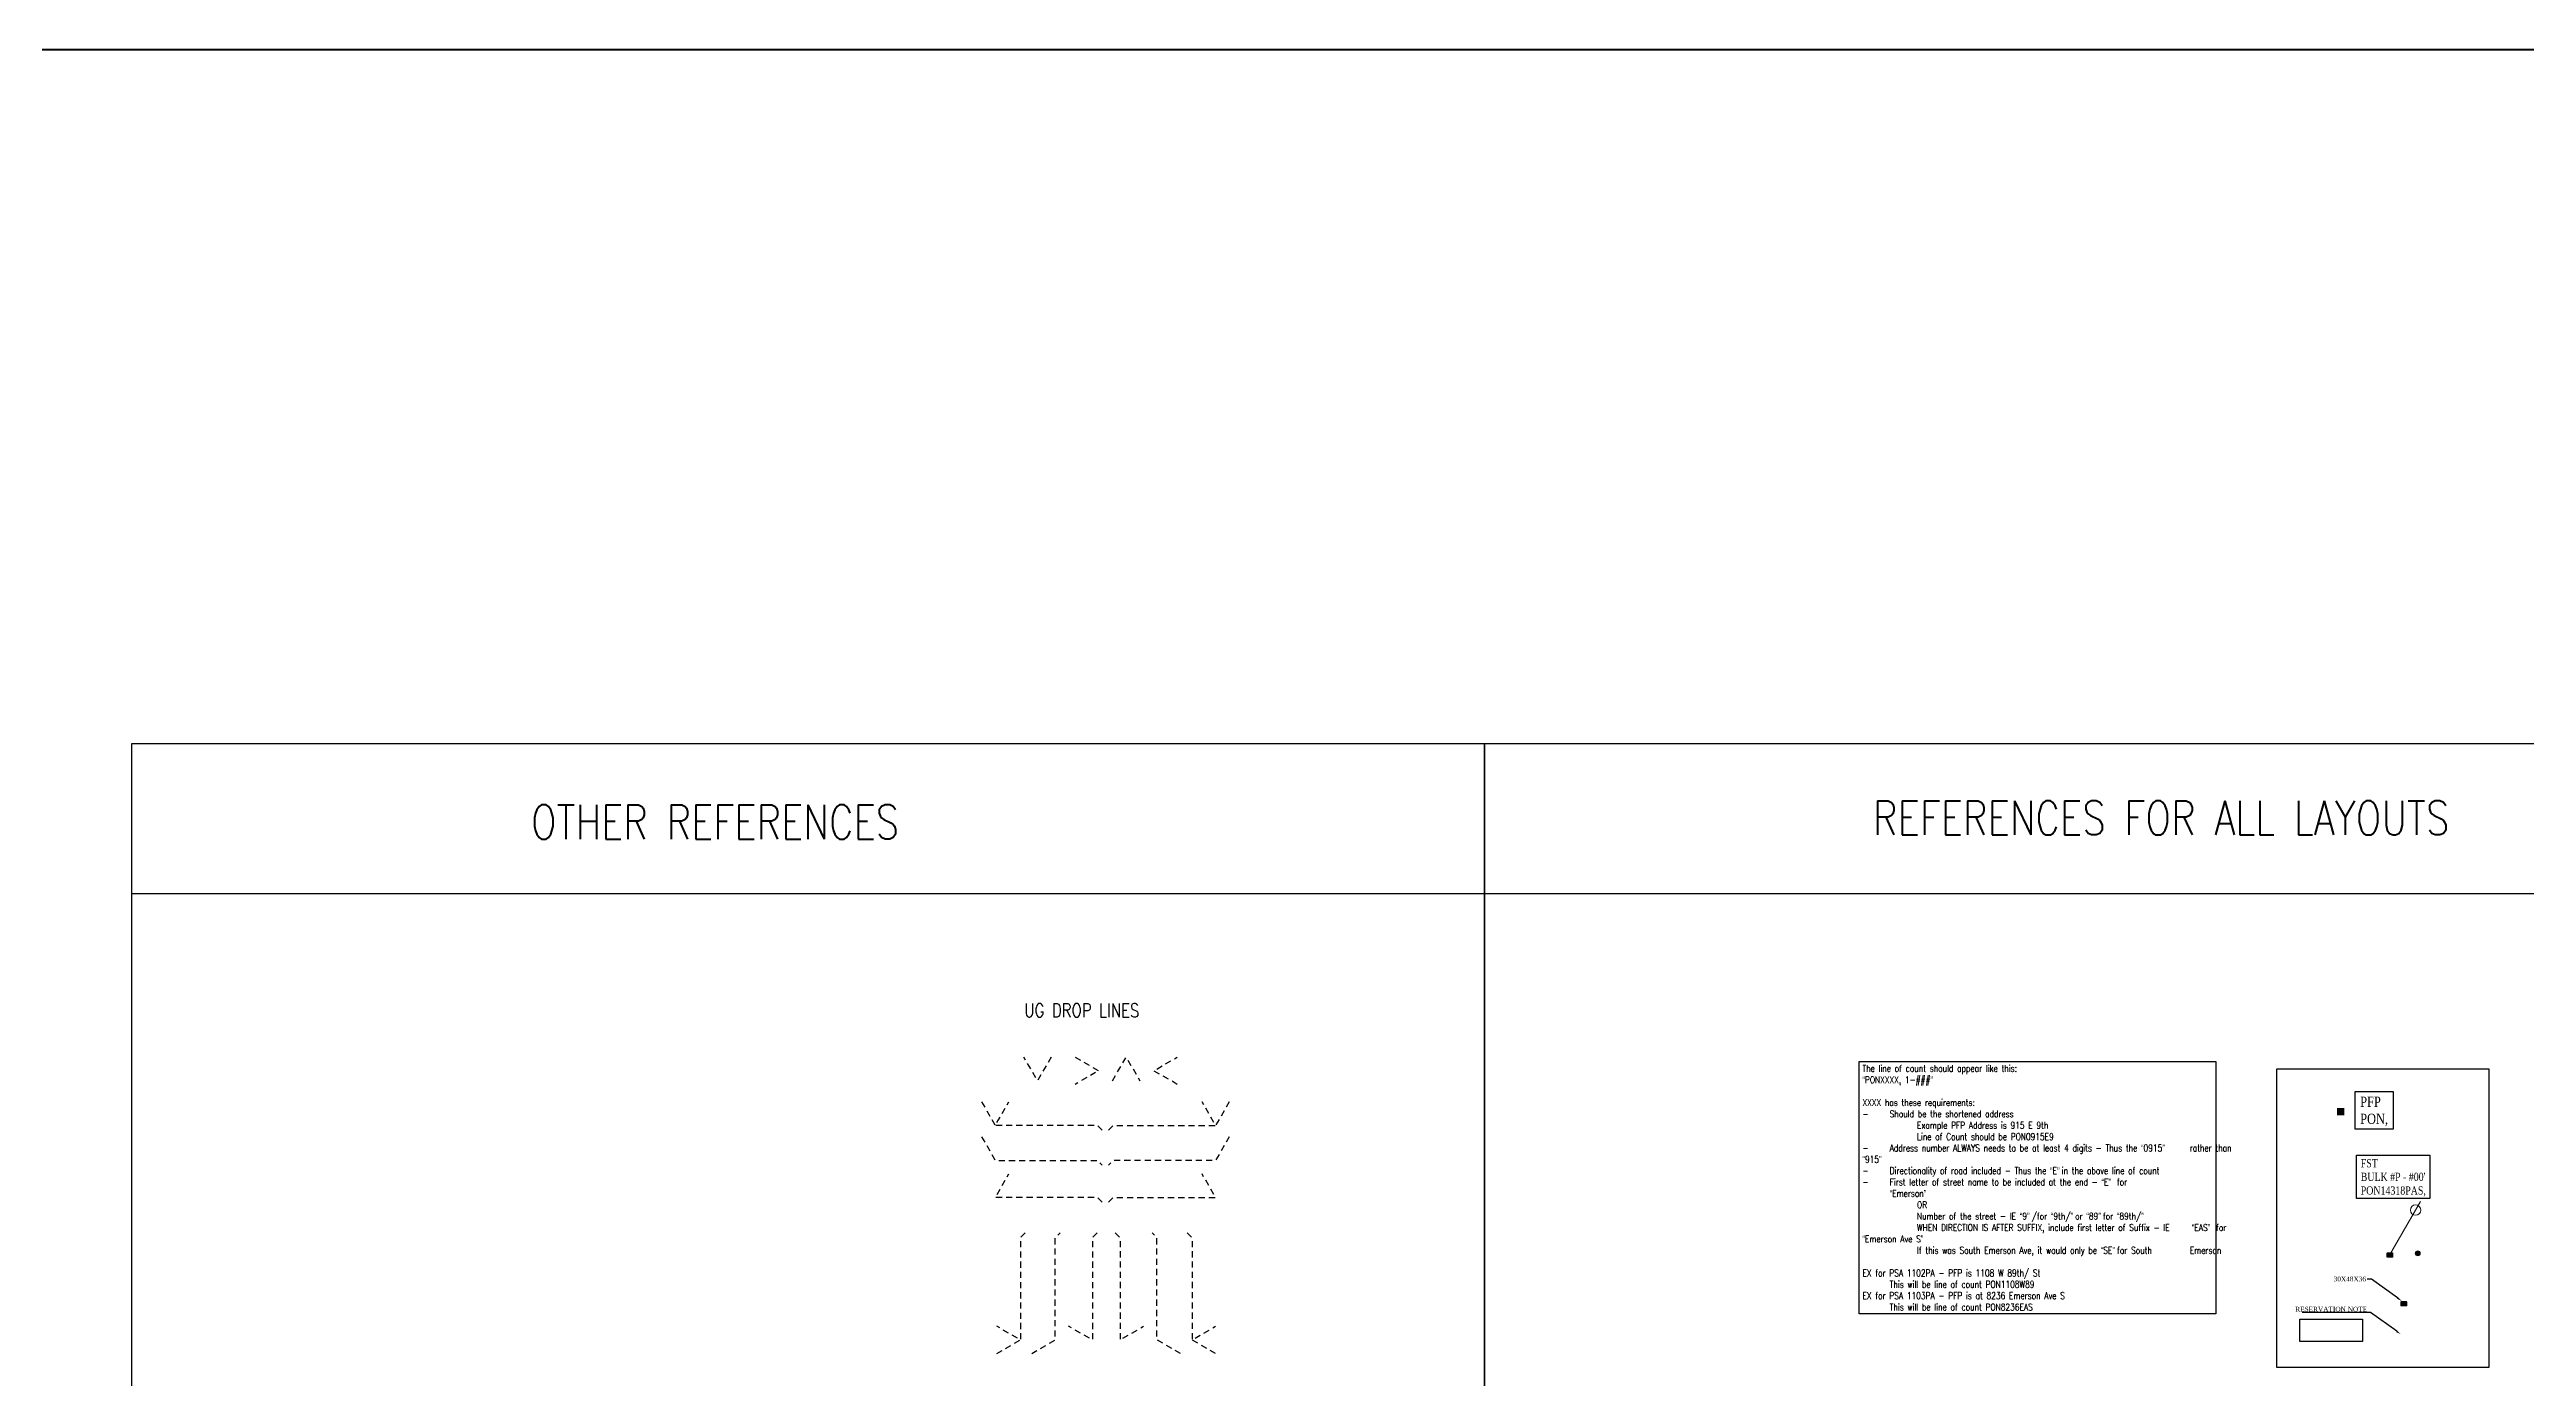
# Model space of a CAD drawing. Header units: feet. Extents: x 2808417 to 2820762, y 948624 to 970780.
# Drawn here: x 2810784 to 2812600, y 951550 to 952525 of the extents above; entities that cross this region are included whole.
import ezdxf
from ezdxf import colors
from ezdxf.entities.mleader import LeaderData, LeaderLine
from ezdxf.enums import TextEntityAlignment as Align
from ezdxf.math import Vec2, Vec3

# ---------------------------------------------------------------- set-up
doc = ezdxf.new("R2010")
doc.units = ezdxf.units.FT
doc.header["$LTSCALE"] = 0.015
doc.header["$MEASUREMENT"] = 0
doc.set_wipeout_variables(frame=1)
doc.linetypes.add('DASHED', pattern=[5, 3, -2])
for name, color, linetype in [('DETAIL', 7, 'Continuous'), ('DROP BURIED', 7, 'DASHED'), ('NOTES', 7, 'Continuous'), ('PROP_TEL', 6, 'Continuous'), ('TELEPHONE STRUCT-PROP', 6, 'Continuous'), ('TERMINALS', 7, 'Continuous')]:
    doc.layers.add(name, color=color, linetype=linetype)
doc.layers.add('RUNNING LINE (UNDERGROUND)', color=10, linetype='Continuous', lineweight=40)
doc.layers.add('WORK BOUNDARY', color=110, linetype='Continuous', lineweight=40)
doc.layers.add('TEMPLATE REFERENCE', color=2, linetype='Continuous', plot=False)
doc.styles.add('Dimensions 100', font='arial.ttf')
doc.styles.add('RS332', font='romans.shx', dxfattribs={"width": 0.8})
doc.styles.add('SIMPLEX', font='times.ttf', dxfattribs={"width": 0.8})
doc.styles.get("Standard").update_dxf_attribs({"font": 'times.ttf'})
doc.styles.add('Utilities', font='arial.ttf', dxfattribs={"height": 2.5})

# ---------------------------------------------------------------- blocks, each defined once
blk = doc.blocks.new('TERMINAL')
at = {"lineweight": 5, "ltscale": 0.5, "flags": 128}
blk.add_lwpolyline([(-0.1, -0.6), (-0.1, 44.8)], dxfattribs=at)
at = {"lineweight": 5, "ltscale": 0.5}
blk.add_circle((-0.1, 37.6), 3.83, dxfattribs=at)
blk = doc.blocks.new('PFP')
at = {"color": 6}
blk.add_wipeout([(-0.121, 0.121), (0.121, 0.121), (0.121, -0.121), (-0.121, -0.121)], dxfattribs=at)
at = {"ltscale": 40, "true_color": 0xffffff}
h = blk.add_hatch(color=7, dxfattribs=at)
h.dxf.hatch_style = 1
h.paths.add_polyline_path([(-0.121, -0.121), (0.121, -0.121), (0.121, 0.121), (-0.121, 0.121)])
at = {"layer": 'RUNNING LINE (UNDERGROUND)', "color": 6, "lineweight": 0, "const_width": 0.0181, "flags": 128}
blk.add_lwpolyline([(-0.121, 0.121), (0.121, 0.121), (0.121, -0.121), (-0.121, -0.121)], close=True, dxfattribs=at)
at = {"layer": 'RUNNING LINE (UNDERGROUND)', "color": 18, "lineweight": 0, "true_color": 0x000000, "const_width": 0.0181, "flags": 128}
for points in [[(-0.084, -0.084), (0.084, 0.084)], [(-0.084, 0.084), (0.084, -0.084)]]:
    blk.add_lwpolyline(points, dxfattribs=at)
blk = doc.blocks.new('NEW HH')
at = {"ltscale": 40, "true_color": 0xffffff}
h = blk.add_hatch(color=7, dxfattribs=at)
h.dxf.hatch_style = 1
h.paths.add_polyline_path([(-0.061, -0.031, 0.414214), (-0.046, -0.046), (0.046, -0.046, 0.414214), (0.061, -0.031), (0.061, 0.031, 0.414214), (0.046, 0.046), (-0.046, 0.046, 0.414214), (-0.061, 0.031)])
at = {"layer": 'RUNNING LINE (UNDERGROUND)', "color": 6, "lineweight": 0, "const_width": 0.005, "flags": 128}
blk.add_lwpolyline([(-0.061, 0.031), (-0.061, -0.031, 0.414214), (-0.046, -0.046), (0.046, -0.046, 0.414214), (0.061, -0.031), (0.061, 0.031, 0.414214), (0.046, 0.046), (-0.046, 0.046, 0.414214)], format="xyb", close=True, dxfattribs=at)
at = {"layer": 'TELEPHONE STRUCT-PROP', "color": 18, "true_color": 0x000000, "style": 'Utilities'}
blk.add_text('HH', height=0.05, dxfattribs=at).set_placement((0, 0), align=Align.MIDDLE_CENTER)
blk = doc.blocks.new('Proposed FlowerPot')
at = {"lineweight": 5, "ltscale": 100, "true_color": 0xffffff}
h = blk.add_hatch(color=7, dxfattribs=at)
h.dxf.hatch_style = 1
h.paths.add_polyline_path([(0, 0.06, 0.414214), (-0.06, 0, 0.414214), (0, -0.06, 0.414214), (0.06, 0, 0.414214)])
at = {"lineweight": 5, "ltscale": 100}
blk.add_circle((0, 0), 0.0604, dxfattribs=at)
at = {"layer": 'RUNNING LINE (UNDERGROUND)', "color": 6, "lineweight": 5, "const_width": 0.00907, "flags": 128}
blk.add_lwpolyline([(-0.06, 0, -0.414214), (0, 0.06, -0.414214), (0.06, 0, -0.414214), (0, -0.06, -0.414214), (-0.06, 0)], format="xyb", dxfattribs=at)
at = {"color": 18, "linetype": 'ByBlock', "lineweight": 5, "ltscale": 100, "true_color": 0x000000, "style": 'Dimensions 100'}
blk.add_text('F', height=0.0744, dxfattribs=at).set_placement((-0.029, -0.037))

msp = doc.modelspace()

# ---------------------------------------------------------------- linework, layer by layer
at = {"layer": 'DROP BURIED', "ltscale": 100, "flags": 128}
for points in [[(2811518.2, 951785.6), (2811508.2, 951768.3), (2811498.2, 951785.6)], [(2811535.7, 951785.6), (2811553, 951775.6), (2811535.7, 951765.6)], [(2811563.2, 951768.3), (2811573.2, 951785.6), (2811583.2, 951768.3)], [(2811610.7, 951765.6), (2811593.4, 951775.6), (2811610.7, 951785.6)], [(2811467.2, 951752.8), (2811477.2, 951735.5), (2811487.2, 951752.8)], [(2811648.8, 951752.8), (2811638.8, 951735.5), (2811628.8, 951752.8)], [(2811555.7, 951732), (2811552.2, 951735.5), (2811477.2, 951735.5)], [(2811560.3, 951732), (2811563.8, 951735.5), (2811638.8, 951735.5)], [(2811467.2, 951727.2), (2811477.2, 951709.9), (2811552.2, 951709.9), (2811555.7, 951706.4)], [(2811648.8, 951727.2), (2811638.8, 951709.9), (2811563.8, 951709.9), (2811560.3, 951706.4)], [(2811555.7, 951679.2), (2811552.2, 951682.7), (2811477.2, 951682.7), (2811487.2, 951700)], [(2811560.3, 951679.2), (2811563.8, 951682.7), (2811638.8, 951682.7), (2811628.8, 951700)], [(2811499.1, 951656.7), (2811495.6, 951653.2), (2811495.6, 951578.2)], [(2811503.9, 951568.2), (2811521.2, 951578.2), (2811521.2, 951653.2), (2811524.7, 951656.7)], [(2811551.9, 951656.7), (2811548.4, 951653.2), (2811548.4, 951578.2), (2811531, 951588.2)], [(2811565.1, 951656.7), (2811568.7, 951653.2), (2811568.7, 951578.2), (2811586, 951588.2)], [(2811613.1, 951568.2), (2811595.8, 951578.2), (2811595.8, 951653.2), (2811592.3, 951656.7)], [(2811617.9, 951656.7), (2811621.5, 951653.2), (2811621.5, 951578.2)], [(2811478.3, 951568.2), (2811495.6, 951578.2), (2811478.3, 951588.2)], [(2811638.8, 951568.2), (2811621.5, 951578.2), (2811638.8, 951588.2)]]:
    msp.add_lwpolyline(points, dxfattribs=at)
at = {"layer": 'NOTES', "color": 5, "ltscale": 1.5, "flags": 128}
msp.add_lwpolyline([(2812433.8, 951577), (2812433.8, 951593.4), (2812479.9, 951593.4), (2812479.9, 951577)], close=True, dxfattribs=at)
at = {"layer": 'TEMPLATE REFERENCE'}
msp.add_line((2810844, 951905.5), (2813819.6, 951905.5), dxfattribs=at)
for points in [[(2810844, 952015.7), (2811835.9, 952015.7), (2811835.9, 951077), (2810844, 951077)], [(2811835.9, 952015.7), (2812827.7, 952015.7), (2812827.7, 951077), (2811835.9, 951077)]]:
    msp.add_lwpolyline(points, close=True, dxfattribs=at)
at = {"layer": 'WORK BOUNDARY', "lineweight": 50}
msp.add_lwpolyline([(2808559.8, 952524.5), (2820761.6, 952524.5), (2820761.6, 948623.9), (2808559.8, 948623.9)], close=True, dxfattribs=at)

# ---------------------------------------------------------------- block references
for name, p, xscale, yscale, zscale in [('NEW HH', (2812499.9, 951640.4), 40, 40, 40), ('Proposed FlowerPot', (2812520.3, 951641.7), 30, 30, 30)]:
    msp.add_blockref(name, p, dxfattribs=dict(xscale=xscale, yscale=yscale, zscale=zscale))
at = {"layer": 'TERMINALS', "ltscale": 0.5, "rotation": 329.9999999999999}
msp.add_blockref('TERMINAL', (2812500, 951640.8), dxfattribs=at)

# ---------------------------------------------------------------- texts
at = {"layer": 'TEMPLATE REFERENCE', "style": 'RS332', "width": 0.8}
for s, height, p in [('OTHER REFERENCES', 25, (2811136.7, 951945.5)), ('REFERENCES FOR ALL LAYOUTS', 25, (2812120.8, 951948.5)), ('UG DROP LINES', 10, (2811498.5, 951814.9))]:
    msp.add_text(s, height=height, dxfattribs=at).set_placement(p)

# ---------------------------------------------------------------- next in the draw order: texts
at = {"layer": 'TEMPLATE REFERENCE', "insert": (2812113.1, 951779.8), "char_height": 5, "width": 256.758, "attachment_point": 1, "style": 'RS332', "bg_fill": 19, "box_fill_scale": 1.5, "bg_fill_color": 256, "bg_fill_transparency": 0}
msp.add_mtext('The line of count should appear like this:\\P{\\fArial|b0|i0|c0|p34;“}PONXXXX, 1-###{\\fArial|b0|i0|c0|p34;”\\P\\P}XXXX has these requirements:\\P-^IShould be the shortened address \\P^I^IExample PFP Address is 915 E 9th             \\P^I^ILine of Count should be PON0915E9\\P-^IAddress number ALWAYS needs to be at least 4 digits - Thus the {\\fArial|b0|i0|c0|p34;“}0915{\\fArial|b0|i0|c0|p34;” }^Irather than {\\fArial|b0|i0|c0|p34;“}915{\\fArial|b0|i0|c0|p34;”\\P}-^IDirectionality of road included - Thus the {\\fArial|b0|i0|c0|p34;“}E{\\fArial|b0|i0|c0|p34;” }in the above line of count\\P-^IFirst letter of street name to be included at the end - {\\fArial|b0|i0|c0|p34;“}E{\\fArial|b0|i0|c0|p34;” } for\\P^I{\\fArial|b0|i0|c0|p34;“}Emerson{\\fArial|b0|i0|c0|p34;”} \\P^I^IOR\\P^I^INumber of the street - IE {\\fArial|b0|i0|c0|p34;“}9{\\fArial|b0|i0|c0|p34;” }/for {\\fArial|b0|i0|c0|p34;“}9th/{\\fArial|b0|i0|c0|p34;” }or {\\fArial|b0|i0|c0|p34;“}89{\\fArial|b0|i0|c0|p34;” }for {\\fArial|b0|i0|c0|p34;“}89th/{\\fArial|b0|i0|c0|p34;”\\P}^I^IWHEN DIRECTION IS AFTER SUFFIX, include first letter of Suffix - IE {\\fArial|b0|i0|c0|p34;^I^I“}EAS{\\fArial|b0|i0|c0|p34;” }^Ifor {\\fArial|b0|i0|c0|p34;“}Emerson Ave S{\\fArial|b0|i0|c0|p34;”\\P}^I^IIf this was South Emerson Ave, it would only be {\\fArial|b0|i0|c0|p34;“}SE{\\fArial|b0|i0|c0|p34;” }for South ^I^IEmerson\\P\\PEX for PSA 1102PA - PFP is 1108 W 89th/ St\\P^IThis will be line of count PON1108W89\\PEX for PSA 1103PA - PFP is at 8236 Emerson Ave S\\P^IThis will be line of count PON8236EAS', dxfattribs=at)
at = {"layer": 'TERMINALS', "ltscale": 0.5, "insert": (2812478.5, 951710.8), "char_height": 6, "attachment_point": 1, "style": 'SIMPLEX', "bg_fill": 19, "box_fill_scale": 1.5, "bg_fill_color": 256, "bg_fill_transparency": 0}
msp.add_mtext("FST\\PBULK #P - #00'\\PPON14318PAS,", dxfattribs=at)

# ---------------------------------------------------------------- next in the draw order: linework, layer by layer
at = {"layer": 'TEMPLATE REFERENCE', "ltscale": 1.5}
msp.add_lwpolyline([(2812417, 951777.1), (2812572.5, 951777.1), (2812572.5, 951557.9), (2812417, 951557.9)], close=True, dxfattribs=at)

# ---------------------------------------------------------------- next in the draw order: block references
at = {"layer": 'PROP_TEL', "xscale": 20, "yscale": 20, "zscale": 20}
msp.add_blockref('PFP', (2812463.8, 951745.6), dxfattribs=at)

# ---------------------------------------------------------------- next in the draw order: leaders
at = {"layer": 'DETAIL', "ltscale": 5}
ml = msp.add_multileader_mtext('Standard', dxfattribs=at)
ml.set_content('30X48X36', color=256)
ml.set_leader_properties()
ml.build(insert=Vec2(0, 0))
ml.multileader.update_dxf_attribs({"has_text_frame": 1, "text_left_attachment_type": 2, "text_right_attachment_type": 2, "dogleg_length": 3})
ctx = ml.context
ctx.base_point, ctx.char_height, ctx.landing_gap_size, ctx.plane_origin = Vec3(2812457.7, 951622.8), 3.5, 1.5, Vec3(2812533, 951639.6)
ctx.left_attachment, ctx.right_attachment, ctx.text_align_type = 2, 2, 1
notes = []
notes.append((ctx, [(0, (1, 1, 0), (2812486.3, 951622.8), (-1, 0), 3, [(0, [(2812508.7, 951606.7)], 0, [])])]))
ctx.mtext.insert, ctx.mtext.alignment, ctx.mtext.flow_direction = Vec3(2812470.5, 951624.6), 2, 5
ctx.mtext.has_bg_fill, ctx.mtext.bg_color, ctx.mtext.bg_scale_factor, ctx.mtext.bg_transparency, ctx.mtext.use_window_bg_color = 1, -1027028792, 1.5, 0, 1
for ctx, leaders in notes:
    for number, flags, end, landing, length, lines in leaders:
        leader = LeaderData()
        leader.index, (leader.has_last_leader_line, leader.has_dogleg_vector, leader.attachment_direction) = number, flags
        leader.last_leader_point, leader.dogleg_vector, leader.dogleg_length = Vec3(end), Vec3(landing), length
        for number, points, colour, breaks in lines:
            line = LeaderLine()
            line.index, line.vertices, line.color, line.breaks = number, Vec3.list(points), colors.encode_raw_color(colour), breaks
            leader.lines.append(line)
        ctx.leaders.append(leader)

# ---------------------------------------------------------------- next in the draw order: block references
at = {"xscale": 40, "yscale": 40, "zscale": 40}
msp.add_blockref('NEW HH', (2812510.1, 951604.7), dxfattribs=at)

# ---------------------------------------------------------------- next in the draw order: texts
at = {"layer": 'PROP_TEL', "ltscale": 0.5, "insert": (2812478.1, 951756.6), "char_height": 7.5, "attachment_point": 1, "style": 'SIMPLEX', "bg_fill": 19, "box_fill_scale": 1.5, "bg_fill_color": 256, "bg_fill_transparency": 0}
msp.add_mtext('PFP\\PPON,', dxfattribs=at)

# ---------------------------------------------------------------- next in the draw order: leaders
at = {"layer": 'DETAIL', "ltscale": 5}
ml = msp.add_multileader_mtext('Standard', dxfattribs=at)
ml.set_content('RESERVATION NOTE', color=256)
ml.set_leader_properties()
ml.build(insert=Vec2(0, 0))
ml.multileader.update_dxf_attribs({"text_left_attachment_type": 5, "text_right_attachment_type": 5, "dogleg_length": 3})
ctx = ml.context
ctx.base_point, ctx.char_height, ctx.landing_gap_size, ctx.plane_origin = Vec3(2812429, 951598.3), 3.5, 1.5, Vec3(2812532.4, 951615.2)
ctx.left_attachment, ctx.right_attachment = 5, 5
notes = []
notes.append((ctx, [(0, (1, 1, 0), (2812485.7, 951598.3), (-1, 0), 3, [(0, [(2812508.1, 951582.2)], 0, [])])]))
ctx.mtext.insert, ctx.mtext.flow_direction = Vec3(2812430.5, 951602.5), 5
ctx.mtext.has_bg_fill, ctx.mtext.bg_color, ctx.mtext.bg_scale_factor, ctx.mtext.bg_transparency, ctx.mtext.use_window_bg_color = 1, -1027028792, 1.5, 0, 1
for ctx, leaders in notes:
    for number, flags, end, landing, length, lines in leaders:
        leader = LeaderData()
        leader.index, (leader.has_last_leader_line, leader.has_dogleg_vector, leader.attachment_direction) = number, flags
        leader.last_leader_point, leader.dogleg_vector, leader.dogleg_length = Vec3(end), Vec3(landing), length
        for number, points, colour, breaks in lines:
            line = LeaderLine()
            line.index, line.vertices, line.color, line.breaks = number, Vec3.list(points), colors.encode_raw_color(colour), breaks
            leader.lines.append(line)
        ctx.leaders.append(leader)

doc.saveas('drawing.dxf')
